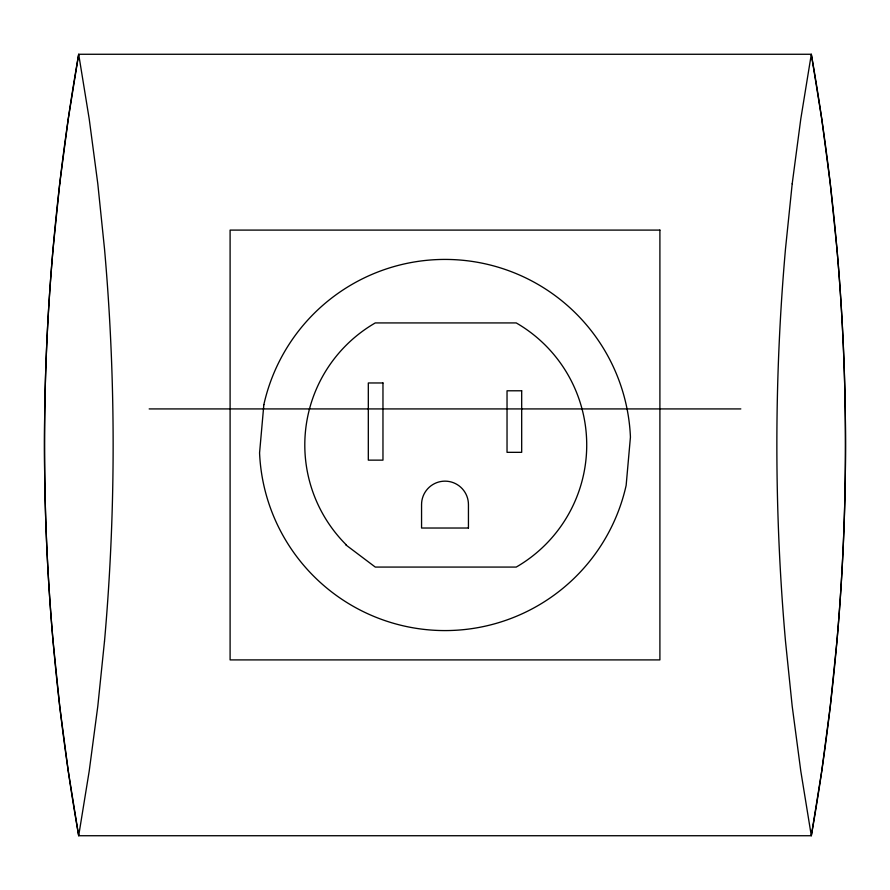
<?xml version="1.0" encoding="UTF-8"?>
<svg xmlns="http://www.w3.org/2000/svg" width="890" height="890" viewBox="0 0 890 890"><rect width="100%" height="100%" fill="white"/><g stroke="black" fill="none" stroke-linecap="round" stroke-linejoin="round"><path stroke-width="1.33" d="M149.164 408.922L740.836 408.922M345.554 544.669L375.28 567.075L516.233 567.075A140.954 140.954 0 0 0 516.233 322.925L375.28 322.925A140.954 140.954 0 0 0 346.088 544.669M263.852 404.627L259.569 452.888A185.598 185.598 0 0 0 626.148 485.373L630.431 437.112A185.598 185.598 0 0 0 263.852 404.627M59.719 183.774L53.066 248.889A1601.177 1136.463 90 0 0 53.055 641.111L59.719 706.226L68.263 771.118L78.687 835.732L811.313 835.732L821.737 771.118L830.281 706.226L836.934 641.111A1601.177 1136.463 90 0 0 836.945 248.889L830.281 183.774L821.737 118.882L811.313 54.268L78.687 54.268L68.263 118.882L59.719 183.774M104.508 641.111L97.8 706.226L89.2 771.118L78.687 835.732A2249.842 2249.842 0 0 1 78.687 54.268L89.2 118.882L97.8 183.774L104.508 248.889A1589.306 1128.031 90 0 1 104.519 641.111M792.2 183.774L785.492 248.889A1589.306 1128.031 -90 0 0 785.481 641.111L792.2 706.226L800.8 771.118L811.313 835.732A2249.842 2249.842 0 0 0 811.313 54.268L800.8 118.882L792.2 183.774M659.902 230.098L230.098 230.098L230.098 659.902L659.902 659.902L659.902 230.098M382.967 382.967L368.315 382.967L368.315 460.141L382.967 460.141L382.967 382.967M521.685 390.788L507.033 390.788L507.033 452.331L521.685 452.331L521.685 390.788M468.44 528.026L421.56 528.026L421.56 504.586A23.44 23.44 0 0 1 445 481.145A23.44 23.44 0 0 1 468.44 504.586L468.44 528.026"/></g></svg>
